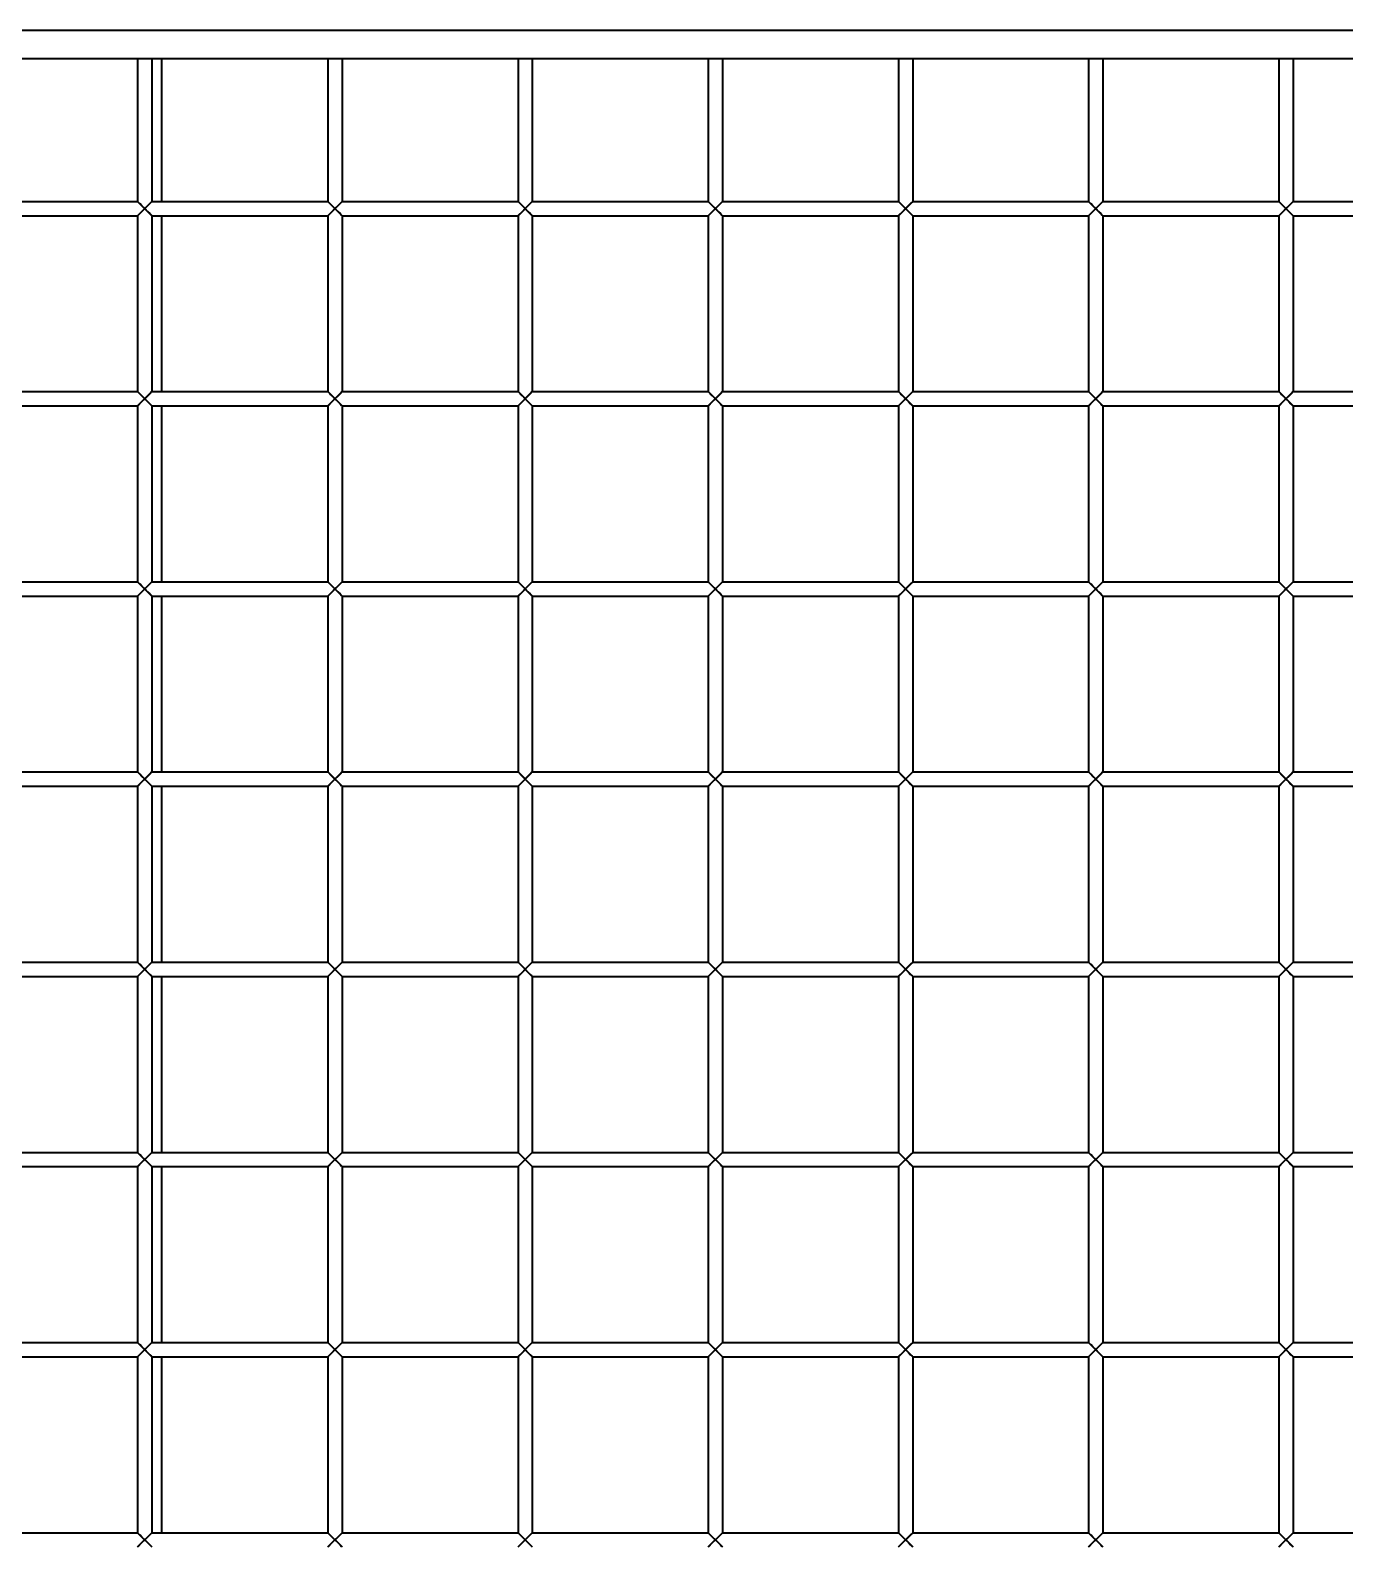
# Model space of a CAD drawing. Header units: millimetres. Extents: x 32496 to 166256, y 3504 to 23939.
# Drawn here: x 46991.1 to 47267.5, y 11724.1 to 12043.1 of the extents above; entities that cross this region are included whole.
import ezdxf

# ---------------------------------------------------------------- set-up
doc = ezdxf.new("R2010")
doc.units = ezdxf.units.MM
doc.layers.get('0').update_dxf_attribs({"lineweight": 35})

msp = doc.modelspace()

# ---------------------------------------------------------------- linework, layer by layer
at = {"linetype": 'Continuous'}
for p, q in [((46892.64, 12043.075), (47518.64, 12043.075)), ((47518.64, 12037.075), (46892.64, 12037.075)), ((47013.64, 12037.075), (47013.64, 12007.075)), ((47016.64, 12037.075), (47016.64, 12007.075)), ((47018.64, 12037.075), (47018.64, 12007.075)), ((47053.64, 12037.075), (47053.64, 12007.075)), ((47056.64, 12037.075), (47056.64, 12007.075)), ((47093.64, 12037.075), (47093.64, 12007.075)), ((47096.64, 12037.075), (47096.64, 12007.075)), ((47133.64, 12037.075), (47133.64, 12007.075)), ((47136.64, 12037.075), (47136.64, 12007.075)), ((47173.64, 12037.075), (47173.64, 12007.075)), ((47176.64, 12037.075), (47176.64, 12007.075)), ((47213.64, 12037.075), (47213.64, 12007.075)), ((47216.64, 12037.075), (47216.64, 12007.075)), ((47253.64, 12037.075), (47253.64, 12007.075)), ((47256.64, 12037.075), (47256.64, 12007.075)), ((46976.64, 12007.075), (47013.64, 12007.075)), ((47013.64, 12004.075), (47016.64, 12007.075)), ((47013.64, 12007.075), (47016.64, 12004.075)), ((47014.55, 12004.986), (47015.14, 12005.575)), ((47016.64, 12007.075), (47016.209, 12006.645)), ((47016.64, 12007.075), (47053.64, 12007.075)), ((47053.64, 12004.075), (47056.64, 12007.075)), ((47053.64, 12007.075), (47056.64, 12004.075)), ((47054.55, 12004.986), (47055.14, 12005.575)), ((47056.64, 12007.075), (47056.209, 12006.645)), ((47056.64, 12007.075), (47093.64, 12007.075)), ((47093.64, 12004.075), (47096.64, 12007.075)), ((47093.64, 12007.075), (47096.64, 12004.075)), ((47094.55, 12004.986), (47095.14, 12005.575)), ((47096.64, 12007.075), (47096.209, 12006.645)), ((47096.64, 12007.075), (47133.64, 12007.075)), ((47133.64, 12004.075), (47136.64, 12007.075)), ((47133.64, 12007.075), (47136.64, 12004.075)), ((47134.55, 12004.986), (47135.14, 12005.575)), ((47136.64, 12007.075), (47136.209, 12006.645)), ((47136.64, 12007.075), (47173.64, 12007.075)), ((47173.64, 12004.075), (47176.64, 12007.075)), ((47173.64, 12007.075), (47176.64, 12004.075)), ((47174.55, 12004.986), (47175.14, 12005.575)), ((47176.64, 12007.075), (47176.209, 12006.645)), ((47176.64, 12007.075), (47213.64, 12007.075)), ((47213.64, 12004.075), (47216.64, 12007.075)), ((47213.64, 12007.075), (47216.64, 12004.075)), ((47214.55, 12004.986), (47215.14, 12005.575)), ((47216.64, 12007.075), (47216.209, 12006.645)), ((47216.64, 12007.075), (47253.64, 12007.075)), ((47253.64, 12007.075), (47256.64, 12004.075)), ((47253.64, 12004.075), (47256.64, 12007.075)), ((47254.55, 12004.986), (47255.14, 12005.575)), ((47256.64, 12007.075), (47256.209, 12006.645)), ((47256.64, 12007.075), (47293.64, 12007.075)), ((46976.64, 12004.075), (47013.64, 12004.075)), ((47013.64, 12004.075), (47013.64, 11967.075)), ((47013.756, 12004.192), (47014.55, 12004.986)), ((47016.64, 12004.075), (47053.64, 12004.075)), ((47016.64, 12004.075), (47016.64, 11967.075)), ((47018.64, 12004.075), (47018.64, 11967.075)), ((47053.64, 12004.075), (47053.64, 11967.075)), ((47053.756, 12004.192), (47054.55, 12004.986)), ((47056.64, 12004.075), (47093.64, 12004.075)), ((47056.64, 12004.075), (47056.64, 11967.075)), ((47093.64, 12004.075), (47093.64, 11967.075)), ((47093.756, 12004.192), (47094.55, 12004.986)), ((47096.64, 12004.075), (47133.64, 12004.075)), ((47096.64, 12004.075), (47096.64, 11967.075)), ((47133.64, 12004.075), (47133.64, 11967.075)), ((47133.756, 12004.192), (47134.55, 12004.986)), ((47136.64, 12004.075), (47173.64, 12004.075)), ((47136.64, 12004.075), (47136.64, 11967.075)), ((47173.64, 12004.075), (47173.64, 11967.075)), ((47173.756, 12004.192), (47174.55, 12004.986)), ((47176.64, 12004.075), (47213.64, 12004.075)), ((47176.64, 12004.075), (47176.64, 11967.075)), ((47213.64, 12004.075), (47213.64, 11967.075)), ((47213.756, 12004.192), (47214.55, 12004.986)), ((47216.64, 12004.075), (47253.64, 12004.075)), ((47216.64, 12004.075), (47216.64, 11967.075)), ((47253.64, 12004.075), (47253.64, 11967.075)), ((47253.756, 12004.192), (47254.55, 12004.986)), ((47256.64, 12004.075), (47293.64, 12004.075)), ((47256.64, 12004.075), (47256.64, 11967.075)), ((46976.64, 11967.075), (47013.64, 11967.075)), ((47013.64, 11964.075), (47016.64, 11967.075)), ((47013.64, 11967.075), (47016.64, 11964.075)), ((47016.64, 11967.075), (47016.209, 11966.645)), ((47016.64, 11967.075), (47053.64, 11967.075)), ((47053.64, 11964.075), (47056.64, 11967.075)), ((47053.64, 11967.075), (47056.64, 11964.075)), ((47056.64, 11967.075), (47056.209, 11966.645)), ((47056.64, 11967.075), (47093.64, 11967.075)), ((47093.64, 11964.075), (47096.64, 11967.075)), ((47093.64, 11967.075), (47096.64, 11964.075)), ((47096.64, 11967.075), (47096.209, 11966.645)), ((47096.64, 11967.075), (47133.64, 11967.075)), ((47133.64, 11964.075), (47136.64, 11967.075)), ((47133.64, 11967.075), (47136.64, 11964.075)), ((47136.64, 11967.075), (47136.209, 11966.645)), ((47136.64, 11967.075), (47173.64, 11967.075)), ((47173.64, 11964.075), (47176.64, 11967.075)), ((47173.64, 11967.075), (47176.64, 11964.075)), ((47176.64, 11967.075), (47176.209, 11966.645)), ((47176.64, 11967.075), (47213.64, 11967.075)), ((47213.64, 11967.075), (47216.64, 11964.075)), ((47213.64, 11964.075), (47216.64, 11967.075)), ((47216.64, 11967.075), (47216.209, 11966.645)), ((47216.64, 11967.075), (47253.64, 11967.075)), ((47253.64, 11967.075), (47256.64, 11964.075)), ((47253.64, 11964.075), (47256.64, 11967.075)), ((47256.64, 11967.075), (47256.209, 11966.645)), ((47256.64, 11967.075), (47293.64, 11967.075)), ((46976.64, 11964.075), (47013.64, 11964.075)), ((47013.64, 11964.075), (47013.64, 11927.075)), ((47013.756, 11964.192), (47014.55, 11964.986)), ((47014.55, 11964.986), (47015.14, 11965.575)), ((47016.64, 11964.075), (47053.64, 11964.075)), ((47016.64, 11964.075), (47016.64, 11927.075)), ((47018.64, 11964.075), (47018.64, 11927.075)), ((47053.64, 11964.075), (47053.64, 11927.075)), ((47053.756, 11964.192), (47054.55, 11964.986)), ((47054.55, 11964.986), (47055.14, 11965.575)), ((47056.64, 11964.075), (47093.64, 11964.075)), ((47056.64, 11964.075), (47056.64, 11927.075)), ((47093.64, 11964.075), (47093.64, 11927.075)), ((47093.756, 11964.192), (47094.55, 11964.986)), ((47094.55, 11964.986), (47095.14, 11965.575)), ((47096.64, 11964.075), (47133.64, 11964.075)), ((47096.64, 11964.075), (47096.64, 11927.075)), ((47133.64, 11964.075), (47133.64, 11927.075)), ((47133.756, 11964.192), (47134.55, 11964.986)), ((47134.55, 11964.986), (47135.14, 11965.575)), ((47136.64, 11964.075), (47173.64, 11964.075)), ((47136.64, 11964.075), (47136.64, 11927.075)), ((47173.64, 11964.075), (47173.64, 11927.075)), ((47173.756, 11964.192), (47174.55, 11964.986)), ((47174.55, 11964.986), (47175.14, 11965.575)), ((47176.64, 11964.075), (47213.64, 11964.075)), ((47176.64, 11964.075), (47176.64, 11927.075)), ((47213.64, 11964.075), (47213.64, 11927.075)), ((47213.756, 11964.192), (47214.55, 11964.986)), ((47214.55, 11964.986), (47215.14, 11965.575)), ((47216.64, 11964.075), (47253.64, 11964.075)), ((47216.64, 11964.075), (47216.64, 11927.075)), ((47253.64, 11964.075), (47253.64, 11927.075)), ((47253.756, 11964.192), (47254.55, 11964.986)), ((47254.55, 11964.986), (47255.14, 11965.575)), ((47256.64, 11964.075), (47293.64, 11964.075)), ((47256.64, 11964.075), (47256.64, 11927.075)), ((46976.64, 11927.075), (47013.64, 11927.075)), ((47013.64, 11924.075), (47016.64, 11927.075)), ((47013.64, 11927.075), (47016.64, 11924.075)), ((47014.55, 11924.986), (47015.14, 11925.575)), ((47016.64, 11927.075), (47016.209, 11926.645)), ((47016.64, 11927.075), (47053.64, 11927.075)), ((47053.64, 11924.075), (47056.64, 11927.075)), ((47053.64, 11927.075), (47056.64, 11924.075)), ((47054.55, 11924.986), (47055.14, 11925.575)), ((47056.64, 11927.075), (47056.209, 11926.645)), ((47056.64, 11927.075), (47093.64, 11927.075)), ((47093.64, 11924.075), (47096.64, 11927.075)), ((47093.64, 11927.075), (47096.64, 11924.075)), ((47094.55, 11924.986), (47095.14, 11925.575)), ((47096.64, 11927.075), (47096.209, 11926.645)), ((47096.64, 11927.075), (47133.64, 11927.075)), ((47133.64, 11924.075), (47136.64, 11927.075)), ((47133.64, 11927.075), (47136.64, 11924.075)), ((47134.55, 11924.986), (47135.14, 11925.575)), ((47136.64, 11927.075), (47136.209, 11926.645)), ((47136.64, 11927.075), (47173.64, 11927.075)), ((47173.64, 11927.075), (47176.64, 11924.075)), ((47173.64, 11924.075), (47176.64, 11927.075)), ((47174.55, 11924.986), (47175.14, 11925.575)), ((47176.64, 11927.075), (47176.209, 11926.645)), ((47176.64, 11927.075), (47213.64, 11927.075)), ((47213.64, 11927.075), (47216.64, 11924.075)), ((47213.64, 11924.075), (47216.64, 11927.075)), ((47214.55, 11924.986), (47215.14, 11925.575)), ((47216.64, 11927.075), (47216.209, 11926.645)), ((47216.64, 11927.075), (47253.64, 11927.075)), ((47253.64, 11927.075), (47256.64, 11924.075)), ((47253.64, 11924.075), (47256.64, 11927.075)), ((47254.55, 11924.986), (47255.14, 11925.575)), ((47256.64, 11927.075), (47256.209, 11926.645)), ((47256.64, 11927.075), (47293.64, 11927.075)), ((46976.64, 11924.075), (47013.64, 11924.075)), ((47013.64, 11924.075), (47013.64, 11887.075)), ((47013.756, 11924.192), (47014.55, 11924.986)), ((47016.64, 11924.075), (47053.64, 11924.075)), ((47016.64, 11924.075), (47016.64, 11887.075)), ((47018.64, 11924.075), (47018.64, 11887.075)), ((47053.64, 11924.075), (47053.64, 11887.075)), ((47053.756, 11924.192), (47054.55, 11924.986)), ((47056.64, 11924.075), (47093.64, 11924.075)), ((47056.64, 11924.075), (47056.64, 11887.075)), ((47093.64, 11924.075), (47093.64, 11887.075)), ((47093.756, 11924.192), (47094.55, 11924.986)), ((47096.64, 11924.075), (47133.64, 11924.075)), ((47096.64, 11924.075), (47096.64, 11887.075)), ((47133.64, 11924.075), (47133.64, 11887.075)), ((47133.756, 11924.192), (47134.55, 11924.986)), ((47136.64, 11924.075), (47173.64, 11924.075)), ((47136.64, 11924.075), (47136.64, 11887.075)), ((47173.64, 11924.075), (47173.64, 11887.075)), ((47173.756, 11924.192), (47174.55, 11924.986)), ((47176.64, 11924.075), (47213.64, 11924.075)), ((47176.64, 11924.075), (47176.64, 11887.075)), ((47213.64, 11924.075), (47213.64, 11887.075)), ((47213.756, 11924.192), (47214.55, 11924.986)), ((47216.64, 11924.075), (47253.64, 11924.075)), ((47216.64, 11924.075), (47216.64, 11887.075)), ((47253.64, 11924.075), (47253.64, 11887.075)), ((47253.756, 11924.192), (47254.55, 11924.986)), ((47256.64, 11924.075), (47293.64, 11924.075)), ((47256.64, 11924.075), (47256.64, 11887.075)), ((46976.64, 11887.075), (47013.64, 11887.075)), ((47013.64, 11884.075), (47016.64, 11887.075)), ((47013.64, 11887.075), (47016.64, 11884.075)), ((47016.64, 11887.075), (47016.209, 11886.645)), ((47016.64, 11887.075), (47053.64, 11887.075)), ((47053.64, 11884.075), (47056.64, 11887.075)), ((47053.64, 11887.075), (47056.64, 11884.075)), ((47056.64, 11887.075), (47056.209, 11886.645)), ((47056.64, 11887.075), (47093.64, 11887.075)), ((47093.64, 11884.075), (47096.64, 11887.075)), ((47093.64, 11887.075), (47096.64, 11884.075)), ((47096.64, 11887.075), (47096.209, 11886.645)), ((47096.64, 11887.075), (47133.64, 11887.075)), ((47133.64, 11887.075), (47136.64, 11884.075)), ((47133.64, 11884.075), (47136.64, 11887.075)), ((47136.64, 11887.075), (47136.209, 11886.645)), ((47136.64, 11887.075), (47173.64, 11887.075)), ((47173.64, 11887.075), (47176.64, 11884.075)), ((47173.64, 11884.075), (47176.64, 11887.075)), ((47176.64, 11887.075), (47176.209, 11886.645)), ((47176.64, 11887.075), (47213.64, 11887.075)), ((47213.64, 11887.075), (47216.64, 11884.075)), ((47213.64, 11884.075), (47216.64, 11887.075)), ((47216.64, 11887.075), (47216.209, 11886.645)), ((47216.64, 11887.075), (47253.64, 11887.075)), ((47253.64, 11887.075), (47256.64, 11884.075)), ((47253.64, 11884.075), (47256.64, 11887.075)), ((47256.64, 11887.075), (47256.209, 11886.645)), ((47256.64, 11887.075), (47293.64, 11887.075)), ((46976.64, 11884.075), (47013.64, 11884.075)), ((47013.64, 11884.075), (47013.64, 11847.075)), ((47013.756, 11884.192), (47014.55, 11884.986)), ((47014.55, 11884.986), (47015.14, 11885.575)), ((47016.64, 11884.075), (47053.64, 11884.075)), ((47016.64, 11884.075), (47016.64, 11847.075)), ((47018.64, 11884.075), (47018.64, 11847.075)), ((47053.64, 11884.075), (47053.64, 11847.075)), ((47053.756, 11884.192), (47054.55, 11884.986)), ((47054.55, 11884.986), (47055.14, 11885.575)), ((47056.64, 11884.075), (47093.64, 11884.075)), ((47056.64, 11884.075), (47056.64, 11847.075)), ((47093.64, 11884.075), (47093.64, 11847.075)), ((47093.756, 11884.192), (47094.55, 11884.986)), ((47094.55, 11884.986), (47095.14, 11885.575)), ((47096.64, 11884.075), (47133.64, 11884.075)), ((47096.64, 11884.075), (47096.64, 11847.075)), ((47133.64, 11884.075), (47133.64, 11847.075)), ((47133.756, 11884.192), (47134.55, 11884.986)), ((47134.55, 11884.986), (47135.14, 11885.575)), ((47136.64, 11884.075), (47173.64, 11884.075)), ((47136.64, 11884.075), (47136.64, 11847.075)), ((47173.64, 11884.075), (47173.64, 11847.075)), ((47173.756, 11884.192), (47174.55, 11884.986)), ((47174.55, 11884.986), (47175.14, 11885.575)), ((47176.64, 11884.075), (47213.64, 11884.075)), ((47176.64, 11884.075), (47176.64, 11847.075)), ((47213.64, 11884.075), (47213.64, 11847.075)), ((47213.756, 11884.192), (47214.55, 11884.986)), ((47214.55, 11884.986), (47215.14, 11885.575)), ((47216.64, 11884.075), (47253.64, 11884.075)), ((47216.64, 11884.075), (47216.64, 11847.075)), ((47253.64, 11884.075), (47253.64, 11847.075)), ((47253.756, 11884.192), (47254.55, 11884.986)), ((47254.55, 11884.986), (47255.14, 11885.575)), ((47256.64, 11884.075), (47293.64, 11884.075)), ((47256.64, 11884.075), (47256.64, 11847.075)), ((46976.64, 11847.075), (47013.64, 11847.075)), ((47013.64, 11847.075), (47016.64, 11844.075)), ((47013.64, 11844.075), (47016.64, 11847.075)), ((47014.55, 11844.986), (47015.14, 11845.575)), ((47016.64, 11847.075), (47016.209, 11846.645)), ((47016.64, 11847.075), (47053.64, 11847.075)), ((47053.64, 11844.075), (47056.64, 11847.075)), ((47053.64, 11847.075), (47056.64, 11844.075)), ((47054.55, 11844.986), (47055.14, 11845.575)), ((47056.64, 11847.075), (47056.209, 11846.645)), ((47056.64, 11847.075), (47093.64, 11847.075)), ((47093.64, 11847.075), (47096.64, 11844.075)), ((47093.64, 11844.075), (47096.64, 11847.075)), ((47094.55, 11844.986), (47095.14, 11845.575)), ((47096.64, 11847.075), (47096.209, 11846.645)), ((47096.64, 11847.075), (47133.64, 11847.075)), ((47133.64, 11847.075), (47136.64, 11844.075)), ((47133.64, 11844.075), (47136.64, 11847.075)), ((47134.55, 11844.986), (47135.14, 11845.575)), ((47136.64, 11847.075), (47136.209, 11846.645)), ((47136.64, 11847.075), (47173.64, 11847.075)), ((47173.64, 11847.075), (47176.64, 11844.075)), ((47173.64, 11844.075), (47176.64, 11847.075)), ((47174.55, 11844.986), (47175.14, 11845.575)), ((47176.64, 11847.075), (47176.209, 11846.645)), ((47176.64, 11847.075), (47213.64, 11847.075)), ((47213.64, 11847.075), (47216.64, 11844.075)), ((47213.64, 11844.075), (47216.64, 11847.075)), ((47214.55, 11844.986), (47215.14, 11845.575)), ((47216.64, 11847.075), (47216.209, 11846.645)), ((47216.64, 11847.075), (47253.64, 11847.075)), ((47253.64, 11847.075), (47256.64, 11844.075)), ((47253.64, 11844.075), (47256.64, 11847.075)), ((47254.55, 11844.986), (47255.14, 11845.575)), ((47256.64, 11847.075), (47256.209, 11846.645)), ((47256.64, 11847.075), (47293.64, 11847.075)), ((46976.64, 11844.075), (47013.64, 11844.075)), ((47013.64, 11844.075), (47013.64, 11807.075)), ((47013.756, 11844.192), (47014.55, 11844.986)), ((47016.64, 11844.075), (47053.64, 11844.075)), ((47016.64, 11844.075), (47016.64, 11807.075)), ((47018.64, 11844.075), (47018.64, 11807.075)), ((47053.64, 11844.075), (47053.64, 11807.075)), ((47053.756, 11844.192), (47054.55, 11844.986)), ((47056.64, 11844.075), (47093.64, 11844.075)), ((47056.64, 11844.075), (47056.64, 11807.075)), ((47093.64, 11844.075), (47093.64, 11807.075)), ((47093.756, 11844.192), (47094.55, 11844.986)), ((47096.64, 11844.075), (47133.64, 11844.075)), ((47096.64, 11844.075), (47096.64, 11807.075)), ((47133.64, 11844.075), (47133.64, 11807.075)), ((47133.756, 11844.192), (47134.55, 11844.986)), ((47136.64, 11844.075), (47173.64, 11844.075)), ((47136.64, 11844.075), (47136.64, 11807.075)), ((47173.64, 11844.075), (47173.64, 11807.075)), ((47173.756, 11844.192), (47174.55, 11844.986)), ((47176.64, 11844.075), (47213.64, 11844.075)), ((47176.64, 11844.075), (47176.64, 11807.075)), ((47213.64, 11844.075), (47213.64, 11807.075)), ((47213.756, 11844.192), (47214.55, 11844.986)), ((47216.64, 11844.075), (47253.64, 11844.075)), ((47216.64, 11844.075), (47216.64, 11807.075)), ((47253.64, 11844.075), (47253.64, 11807.075)), ((47253.756, 11844.192), (47254.55, 11844.986)), ((47256.64, 11844.075), (47293.64, 11844.075)), ((47256.64, 11844.075), (47256.64, 11807.075)), ((46976.64, 11807.075), (47013.64, 11807.075)), ((46976.64, 11804.075), (47013.64, 11804.075)), ((47013.64, 11807.075), (47016.64, 11804.075)), ((47013.64, 11804.075), (47016.64, 11807.075)), ((47013.64, 11804.075), (47013.64, 11767.075)), ((47013.756, 11804.192), (47014.55, 11804.986)), ((47014.55, 11804.986), (47015.14, 11805.575)), ((47016.64, 11807.075), (47016.209, 11806.645)), ((47016.64, 11807.075), (47053.64, 11807.075)), ((47016.64, 11804.075), (47053.64, 11804.075)), ((47016.64, 11804.075), (47016.64, 11767.075)), ((47018.64, 11804.075), (47018.64, 11767.075)), ((47053.64, 11807.075), (47056.64, 11804.075)), ((47053.64, 11804.075), (47056.64, 11807.075)), ((47053.64, 11804.075), (47053.64, 11767.075)), ((47053.756, 11804.192), (47054.55, 11804.986)), ((47054.55, 11804.986), (47055.14, 11805.575)), ((47056.64, 11807.075), (47056.209, 11806.645)), ((47056.64, 11807.075), (47093.64, 11807.075)), ((47056.64, 11804.075), (47093.64, 11804.075)), ((47056.64, 11804.075), (47056.64, 11767.075)), ((47093.64, 11807.075), (47096.64, 11804.075)), ((47093.64, 11804.075), (47096.64, 11807.075)), ((47093.64, 11804.075), (47093.64, 11767.075)), ((47093.756, 11804.192), (47094.55, 11804.986)), ((47094.55, 11804.986), (47095.14, 11805.575)), ((47096.64, 11807.075), (47096.209, 11806.645)), ((47096.64, 11807.075), (47133.64, 11807.075)), ((47096.64, 11804.075), (47133.64, 11804.075)), ((47096.64, 11804.075), (47096.64, 11767.075)), ((47133.64, 11807.075), (47136.64, 11804.075)), ((47133.64, 11804.075), (47136.64, 11807.075)), ((47133.64, 11804.075), (47133.64, 11767.075)), ((47133.756, 11804.192), (47134.55, 11804.986)), ((47134.55, 11804.986), (47135.14, 11805.575)), ((47136.64, 11807.075), (47136.209, 11806.645)), ((47136.64, 11807.075), (47173.64, 11807.075)), ((47136.64, 11804.075), (47173.64, 11804.075)), ((47136.64, 11804.075), (47136.64, 11767.075)), ((47173.64, 11807.075), (47176.64, 11804.075)), ((47173.64, 11804.075), (47176.64, 11807.075)), ((47173.64, 11804.075), (47173.64, 11767.075)), ((47173.756, 11804.192), (47174.55, 11804.986)), ((47174.55, 11804.986), (47175.14, 11805.575)), ((47176.64, 11807.075), (47176.209, 11806.645)), ((47176.64, 11807.075), (47213.64, 11807.075)), ((47176.64, 11804.075), (47213.64, 11804.075)), ((47176.64, 11804.075), (47176.64, 11767.075)), ((47213.64, 11807.075), (47216.64, 11804.075)), ((47213.64, 11804.075), (47216.64, 11807.075)), ((47213.64, 11804.075), (47213.64, 11767.075)), ((47213.756, 11804.192), (47214.55, 11804.986)), ((47214.55, 11804.986), (47215.14, 11805.575)), ((47216.64, 11807.075), (47216.209, 11806.645)), ((47216.64, 11807.075), (47253.64, 11807.075)), ((47216.64, 11804.075), (47253.64, 11804.075)), ((47216.64, 11804.075), (47216.64, 11767.075)), ((47253.64, 11807.075), (47256.64, 11804.075)), ((47253.64, 11804.075), (47256.64, 11807.075)), ((47253.64, 11804.075), (47253.64, 11767.075)), ((47253.756, 11804.192), (47254.55, 11804.986)), ((47254.55, 11804.986), (47255.14, 11805.575)), ((47256.64, 11807.075), (47256.209, 11806.645)), ((47256.64, 11807.075), (47293.64, 11807.075)), ((47256.64, 11804.075), (47293.64, 11804.075)), ((47256.64, 11804.075), (47256.64, 11767.075)), ((46976.64, 11767.075), (47013.64, 11767.075)), ((47013.64, 11767.075), (47016.64, 11764.075)), ((47013.64, 11764.075), (47016.64, 11767.075)), ((47016.64, 11767.075), (47016.209, 11766.645)), ((47016.64, 11767.075), (47053.64, 11767.075)), ((47053.64, 11767.075), (47056.64, 11764.075)), ((47053.64, 11764.075), (47056.64, 11767.075)), ((47056.64, 11767.075), (47056.209, 11766.645)), ((47056.64, 11767.075), (47093.64, 11767.075)), ((47093.64, 11767.075), (47096.64, 11764.075)), ((47093.64, 11764.075), (47096.64, 11767.075)), ((47096.64, 11767.075), (47096.209, 11766.645)), ((47096.64, 11767.075), (47133.64, 11767.075)), ((47133.64, 11767.075), (47136.64, 11764.075)), ((47133.64, 11764.075), (47136.64, 11767.075)), ((47136.64, 11767.075), (47136.209, 11766.645)), ((47136.64, 11767.075), (47173.64, 11767.075)), ((47173.64, 11767.075), (47176.64, 11764.075)), ((47173.64, 11764.075), (47176.64, 11767.075)), ((47176.64, 11767.075), (47176.209, 11766.645)), ((47176.64, 11767.075), (47213.64, 11767.075)), ((47213.64, 11767.075), (47216.64, 11764.075)), ((47213.64, 11764.075), (47216.64, 11767.075)), ((47216.64, 11767.075), (47216.209, 11766.645)), ((47216.64, 11767.075), (47253.64, 11767.075)), ((47253.64, 11767.075), (47256.64, 11764.075)), ((47253.64, 11764.075), (47256.64, 11767.075)), ((47256.64, 11767.075), (47256.209, 11766.645)), ((47256.64, 11767.075), (47293.64, 11767.075)), ((46976.64, 11764.075), (47013.64, 11764.075)), ((47013.64, 11764.075), (47013.64, 11727.075)), ((47013.756, 11764.192), (47014.55, 11764.986)), ((47014.55, 11764.986), (47015.14, 11765.575)), ((47016.64, 11764.075), (47053.64, 11764.075)), ((47016.64, 11764.075), (47016.64, 11727.075)), ((47018.64, 11764.075), (47018.64, 11727.075)), ((47053.64, 11764.075), (47053.64, 11727.075)), ((47053.756, 11764.192), (47054.55, 11764.986)), ((47054.55, 11764.986), (47055.14, 11765.575)), ((47056.64, 11764.075), (47093.64, 11764.075)), ((47056.64, 11764.075), (47056.64, 11727.075)), ((47093.64, 11764.075), (47093.64, 11727.075)), ((47093.756, 11764.192), (47094.55, 11764.986)), ((47094.55, 11764.986), (47095.14, 11765.575)), ((47096.64, 11764.075), (47133.64, 11764.075)), ((47096.64, 11764.075), (47096.64, 11727.075)), ((47133.64, 11764.075), (47133.64, 11727.075)), ((47133.756, 11764.192), (47134.55, 11764.986)), ((47134.55, 11764.986), (47135.14, 11765.575)), ((47136.64, 11764.075), (47173.64, 11764.075)), ((47136.64, 11764.075), (47136.64, 11727.075)), ((47173.64, 11764.075), (47173.64, 11727.075)), ((47173.756, 11764.192), (47174.55, 11764.986)), ((47174.55, 11764.986), (47175.14, 11765.575)), ((47176.64, 11764.075), (47213.64, 11764.075)), ((47176.64, 11764.075), (47176.64, 11727.075)), ((47213.64, 11764.075), (47213.64, 11727.075)), ((47213.756, 11764.192), (47214.55, 11764.986)), ((47214.55, 11764.986), (47215.14, 11765.575)), ((47216.64, 11764.075), (47253.64, 11764.075)), ((47216.64, 11764.075), (47216.64, 11727.075)), ((47253.64, 11764.075), (47253.64, 11727.075)), ((47253.756, 11764.192), (47254.55, 11764.986)), ((47254.55, 11764.986), (47255.14, 11765.575)), ((47256.64, 11764.075), (47293.64, 11764.075)), ((47256.64, 11764.075), (47256.64, 11727.075)), ((46976.64, 11727.075), (47013.64, 11727.075)), ((47013.64, 11727.075), (47016.64, 11724.075)), ((47013.64, 11724.075), (47016.64, 11727.075)), ((47013.756, 11724.192), (47014.55, 11724.986)), ((47014.55, 11724.986), (47015.14, 11725.575)), ((47016.64, 11727.075), (47016.209, 11726.645)), ((47016.64, 11727.075), (47053.64, 11727.075)), ((47053.64, 11727.075), (47056.64, 11724.075)), ((47053.64, 11724.075), (47056.64, 11727.075)), ((47053.756, 11724.192), (47054.55, 11724.986)), ((47054.55, 11724.986), (47055.14, 11725.575)), ((47056.64, 11727.075), (47056.209, 11726.645)), ((47056.64, 11727.075), (47093.64, 11727.075)), ((47093.64, 11727.075), (47096.64, 11724.075)), ((47093.64, 11724.075), (47096.64, 11727.075)), ((47093.756, 11724.192), (47094.55, 11724.986)), ((47094.55, 11724.986), (47095.14, 11725.575)), ((47096.64, 11727.075), (47096.209, 11726.645)), ((47096.64, 11727.075), (47133.64, 11727.075)), ((47133.64, 11727.075), (47136.64, 11724.075)), ((47133.64, 11724.075), (47136.64, 11727.075)), ((47133.756, 11724.192), (47134.55, 11724.986)), ((47134.55, 11724.986), (47135.14, 11725.575)), ((47136.64, 11727.075), (47136.209, 11726.645)), ((47136.64, 11727.075), (47173.64, 11727.075)), ((47173.64, 11727.075), (47176.64, 11724.075)), ((47173.64, 11724.075), (47176.64, 11727.075)), ((47173.756, 11724.192), (47174.55, 11724.986)), ((47174.55, 11724.986), (47175.14, 11725.575)), ((47176.64, 11727.075), (47176.209, 11726.645)), ((47176.64, 11727.075), (47213.64, 11727.075)), ((47213.64, 11727.075), (47216.64, 11724.075)), ((47213.64, 11724.075), (47216.64, 11727.075)), ((47213.756, 11724.192), (47214.55, 11724.986)), ((47214.55, 11724.986), (47215.14, 11725.575)), ((47216.64, 11727.075), (47216.209, 11726.645)), ((47216.64, 11727.075), (47253.64, 11727.075)), ((47253.64, 11727.075), (47256.64, 11724.075)), ((47253.64, 11724.075), (47256.64, 11727.075)), ((47253.756, 11724.192), (47254.55, 11724.986)), ((47254.55, 11724.986), (47255.14, 11725.575)), ((47256.64, 11727.075), (47256.209, 11726.645)), ((47256.64, 11727.075), (47293.64, 11727.075))]:
    msp.add_line(p, q, dxfattribs=at)
for points in [[(47015.14, 12005.575), (47014.553, 12006.162), (47014.077, 12006.638)], [(47016.209, 12006.645), (47015.72, 12006.155), (47015.14, 12005.575)], [(47015.14, 12005.575), (47015.731, 12004.985), (47016.2, 12004.515), (47016.525, 12004.19)], [(47055.14, 12005.575), (47054.553, 12006.162), (47054.077, 12006.638)], [(47056.209, 12006.645), (47055.72, 12006.155), (47055.14, 12005.575)], [(47055.14, 12005.575), (47055.731, 12004.985), (47056.2, 12004.515), (47056.525, 12004.19)], [(47095.14, 12005.575), (47094.553, 12006.162), (47094.077, 12006.638)], [(47096.209, 12006.645), (47095.72, 12006.155), (47095.14, 12005.575)], [(47095.14, 12005.575), (47095.731, 12004.985), (47096.2, 12004.515), (47096.525, 12004.19)], [(47135.14, 12005.575), (47134.553, 12006.162), (47134.077, 12006.638)], [(47136.209, 12006.645), (47135.72, 12006.155), (47135.14, 12005.575)], [(47135.14, 12005.575), (47135.731, 12004.985), (47136.2, 12004.515), (47136.525, 12004.19)], [(47175.14, 12005.575), (47174.553, 12006.162), (47174.077, 12006.638)], [(47176.209, 12006.645), (47175.72, 12006.155), (47175.14, 12005.575)], [(47175.14, 12005.575), (47175.731, 12004.985), (47176.2, 12004.515), (47176.525, 12004.19)], [(47215.14, 12005.575), (47214.553, 12006.162), (47214.077, 12006.638)], [(47216.209, 12006.645), (47215.72, 12006.155), (47215.14, 12005.575)], [(47215.14, 12005.575), (47215.731, 12004.985), (47216.2, 12004.515), (47216.525, 12004.19)], [(47255.14, 12005.575), (47254.553, 12006.162), (47254.077, 12006.638)], [(47256.209, 12006.645), (47255.72, 12006.155), (47255.14, 12005.575)], [(47255.14, 12005.575), (47255.731, 12004.985), (47256.2, 12004.515), (47256.525, 12004.19)], [(47015.14, 11965.575), (47014.553, 11966.162), (47014.077, 11966.638)], [(47016.209, 11966.645), (47015.72, 11966.155), (47015.14, 11965.575)], [(47015.14, 11965.575), (47015.731, 11964.985), (47016.2, 11964.515), (47016.525, 11964.19)], [(47055.14, 11965.575), (47054.553, 11966.162), (47054.077, 11966.638)], [(47056.209, 11966.645), (47055.72, 11966.155), (47055.14, 11965.575)], [(47055.14, 11965.575), (47055.731, 11964.985), (47056.2, 11964.515), (47056.525, 11964.19)], [(47095.14, 11965.575), (47094.553, 11966.162), (47094.077, 11966.638)], [(47096.209, 11966.645), (47095.72, 11966.155), (47095.14, 11965.575)], [(47095.14, 11965.575), (47095.731, 11964.985), (47096.2, 11964.515), (47096.525, 11964.19)], [(47135.14, 11965.575), (47134.553, 11966.162), (47134.077, 11966.638)], [(47136.209, 11966.645), (47135.72, 11966.155), (47135.14, 11965.575)], [(47135.14, 11965.575), (47135.731, 11964.985), (47136.2, 11964.515), (47136.525, 11964.19)], [(47175.14, 11965.575), (47174.553, 11966.162), (47174.077, 11966.638)], [(47176.209, 11966.645), (47175.72, 11966.155), (47175.14, 11965.575)], [(47175.14, 11965.575), (47175.731, 11964.985), (47176.2, 11964.515), (47176.525, 11964.19)], [(47215.14, 11965.575), (47214.553, 11966.162), (47214.077, 11966.638)], [(47216.209, 11966.645), (47215.72, 11966.155), (47215.14, 11965.575)], [(47215.14, 11965.575), (47215.731, 11964.985), (47216.2, 11964.515), (47216.525, 11964.19)], [(47255.14, 11965.575), (47254.553, 11966.162), (47254.077, 11966.638)], [(47256.209, 11966.645), (47255.72, 11966.155), (47255.14, 11965.575)], [(47255.14, 11965.575), (47255.731, 11964.985), (47256.2, 11964.515), (47256.525, 11964.19)], [(47015.14, 11925.575), (47014.553, 11926.162), (47014.077, 11926.638)], [(47016.209, 11926.645), (47015.72, 11926.155), (47015.14, 11925.575)], [(47015.14, 11925.575), (47015.731, 11924.985), (47016.2, 11924.515), (47016.525, 11924.19)], [(47055.14, 11925.575), (47054.553, 11926.162), (47054.077, 11926.638)], [(47056.209, 11926.645), (47055.72, 11926.155), (47055.14, 11925.575)], [(47055.14, 11925.575), (47055.731, 11924.985), (47056.2, 11924.515), (47056.525, 11924.19)], [(47095.14, 11925.575), (47094.553, 11926.162), (47094.077, 11926.638)], [(47096.209, 11926.645), (47095.72, 11926.155), (47095.14, 11925.575)], [(47095.14, 11925.575), (47095.731, 11924.985), (47096.2, 11924.515), (47096.525, 11924.19)], [(47135.14, 11925.575), (47134.553, 11926.162), (47134.077, 11926.638)], [(47136.209, 11926.645), (47135.72, 11926.155), (47135.14, 11925.575)], [(47135.14, 11925.575), (47135.731, 11924.985), (47136.2, 11924.515), (47136.525, 11924.19)], [(47175.14, 11925.575), (47174.553, 11926.162), (47174.077, 11926.638)], [(47176.209, 11926.645), (47175.72, 11926.155), (47175.14, 11925.575)], [(47175.14, 11925.575), (47175.731, 11924.985), (47176.2, 11924.515), (47176.525, 11924.19)], [(47215.14, 11925.575), (47214.553, 11926.162), (47214.077, 11926.638)], [(47216.209, 11926.645), (47215.72, 11926.155), (47215.14, 11925.575)], [(47215.14, 11925.575), (47215.731, 11924.985), (47216.2, 11924.515), (47216.525, 11924.19)], [(47255.14, 11925.575), (47254.553, 11926.162), (47254.077, 11926.638)], [(47256.209, 11926.645), (47255.72, 11926.155), (47255.14, 11925.575)], [(47255.14, 11925.575), (47255.731, 11924.985), (47256.2, 11924.515), (47256.525, 11924.19)], [(47015.14, 11885.575), (47014.553, 11886.162), (47014.077, 11886.638)], [(47016.209, 11886.645), (47015.72, 11886.155), (47015.14, 11885.575)], [(47015.14, 11885.575), (47015.731, 11884.985), (47016.2, 11884.515), (47016.525, 11884.19)], [(47055.14, 11885.575), (47054.553, 11886.162), (47054.077, 11886.638)], [(47056.209, 11886.645), (47055.72, 11886.155), (47055.14, 11885.575)], [(47055.14, 11885.575), (47055.731, 11884.985), (47056.2, 11884.515), (47056.525, 11884.19)], [(47095.14, 11885.575), (47094.553, 11886.162), (47094.077, 11886.638)], [(47096.209, 11886.645), (47095.72, 11886.155), (47095.14, 11885.575)], [(47095.14, 11885.575), (47095.731, 11884.985), (47096.2, 11884.515), (47096.525, 11884.19)], [(47135.14, 11885.575), (47134.553, 11886.162), (47134.077, 11886.638)], [(47136.209, 11886.645), (47135.72, 11886.155), (47135.14, 11885.575)], [(47135.14, 11885.575), (47135.731, 11884.985), (47136.2, 11884.515), (47136.525, 11884.19)], [(47175.14, 11885.575), (47174.553, 11886.162), (47174.077, 11886.638)], [(47176.209, 11886.645), (47175.72, 11886.155), (47175.14, 11885.575)], [(47175.14, 11885.575), (47175.731, 11884.985), (47176.2, 11884.515), (47176.525, 11884.19)], [(47215.14, 11885.575), (47214.553, 11886.162), (47214.077, 11886.638)], [(47216.209, 11886.645), (47215.72, 11886.155), (47215.14, 11885.575)], [(47215.14, 11885.575), (47215.731, 11884.985), (47216.2, 11884.515), (47216.525, 11884.19)], [(47255.14, 11885.575), (47254.553, 11886.162), (47254.077, 11886.638)], [(47256.209, 11886.645), (47255.72, 11886.155), (47255.14, 11885.575)], [(47255.14, 11885.575), (47255.731, 11884.985), (47256.2, 11884.515), (47256.525, 11884.19)], [(47015.14, 11845.575), (47014.553, 11846.162), (47014.077, 11846.638)], [(47016.209, 11846.645), (47015.72, 11846.155), (47015.14, 11845.575)], [(47015.14, 11845.575), (47015.731, 11844.985), (47016.2, 11844.515), (47016.525, 11844.19)], [(47055.14, 11845.575), (47054.553, 11846.162), (47054.077, 11846.638)], [(47056.209, 11846.645), (47055.72, 11846.155), (47055.14, 11845.575)], [(47055.14, 11845.575), (47055.731, 11844.985), (47056.2, 11844.515), (47056.525, 11844.19)], [(47095.14, 11845.575), (47094.553, 11846.162), (47094.077, 11846.638)], [(47096.209, 11846.645), (47095.72, 11846.155), (47095.14, 11845.575)], [(47095.14, 11845.575), (47095.731, 11844.985), (47096.2, 11844.515), (47096.525, 11844.19)], [(47135.14, 11845.575), (47134.553, 11846.162), (47134.077, 11846.638)], [(47136.209, 11846.645), (47135.72, 11846.155), (47135.14, 11845.575)], [(47135.14, 11845.575), (47135.731, 11844.985), (47136.2, 11844.515), (47136.525, 11844.19)], [(47175.14, 11845.575), (47174.553, 11846.162), (47174.077, 11846.638)], [(47176.209, 11846.645), (47175.72, 11846.155), (47175.14, 11845.575)], [(47175.14, 11845.575), (47175.731, 11844.985), (47176.2, 11844.515), (47176.525, 11844.19)], [(47215.14, 11845.575), (47214.553, 11846.162), (47214.077, 11846.638)], [(47216.209, 11846.645), (47215.72, 11846.155), (47215.14, 11845.575)], [(47215.14, 11845.575), (47215.731, 11844.985), (47216.2, 11844.515), (47216.525, 11844.19)], [(47255.14, 11845.575), (47254.553, 11846.162), (47254.077, 11846.638)], [(47256.209, 11846.645), (47255.72, 11846.155), (47255.14, 11845.575)], [(47255.14, 11845.575), (47255.731, 11844.985), (47256.2, 11844.515), (47256.525, 11844.19)], [(47015.14, 11805.575), (47014.553, 11806.162), (47014.077, 11806.638)], [(47016.209, 11806.645), (47015.72, 11806.155), (47015.14, 11805.575)], [(47015.14, 11805.575), (47015.731, 11804.985), (47016.2, 11804.515), (47016.525, 11804.19)], [(47055.14, 11805.575), (47054.553, 11806.162), (47054.077, 11806.638)], [(47056.209, 11806.645), (47055.72, 11806.155), (47055.14, 11805.575)], [(47055.14, 11805.575), (47055.731, 11804.985), (47056.2, 11804.515), (47056.525, 11804.19)], [(47095.14, 11805.575), (47094.553, 11806.162), (47094.077, 11806.638)], [(47096.209, 11806.645), (47095.72, 11806.155), (47095.14, 11805.575)], [(47095.14, 11805.575), (47095.731, 11804.985), (47096.2, 11804.515), (47096.525, 11804.19)], [(47135.14, 11805.575), (47134.553, 11806.162), (47134.077, 11806.638)], [(47136.209, 11806.645), (47135.72, 11806.155), (47135.14, 11805.575)], [(47135.14, 11805.575), (47135.731, 11804.985), (47136.2, 11804.515), (47136.525, 11804.19)], [(47175.14, 11805.575), (47174.553, 11806.162), (47174.077, 11806.638)], [(47176.209, 11806.645), (47175.72, 11806.155), (47175.14, 11805.575)], [(47175.14, 11805.575), (47175.731, 11804.985), (47176.2, 11804.515), (47176.525, 11804.19)], [(47215.14, 11805.575), (47214.553, 11806.162), (47214.077, 11806.638)], [(47216.209, 11806.645), (47215.72, 11806.155), (47215.14, 11805.575)], [(47215.14, 11805.575), (47215.731, 11804.985), (47216.2, 11804.515), (47216.525, 11804.19)], [(47255.14, 11805.575), (47254.553, 11806.162), (47254.077, 11806.638)], [(47256.209, 11806.645), (47255.72, 11806.155), (47255.14, 11805.575)], [(47255.14, 11805.575), (47255.731, 11804.985), (47256.2, 11804.515), (47256.525, 11804.19)], [(47015.14, 11765.575), (47014.553, 11766.162), (47014.077, 11766.638)], [(47016.209, 11766.645), (47015.72, 11766.155), (47015.14, 11765.575)], [(47055.14, 11765.575), (47054.553, 11766.162), (47054.077, 11766.638)], [(47056.209, 11766.645), (47055.72, 11766.155), (47055.14, 11765.575)], [(47095.14, 11765.575), (47094.553, 11766.162), (47094.077, 11766.638)], [(47096.209, 11766.645), (47095.72, 11766.155), (47095.14, 11765.575)], [(47135.14, 11765.575), (47134.553, 11766.162), (47134.077, 11766.638)], [(47136.209, 11766.645), (47135.72, 11766.155), (47135.14, 11765.575)], [(47175.14, 11765.575), (47174.553, 11766.162), (47174.077, 11766.638)], [(47176.209, 11766.645), (47175.72, 11766.155), (47175.14, 11765.575)], [(47215.14, 11765.575), (47214.553, 11766.162), (47214.077, 11766.638)], [(47216.209, 11766.645), (47215.72, 11766.155), (47215.14, 11765.575)], [(47255.14, 11765.575), (47254.553, 11766.162), (47254.077, 11766.638)], [(47256.209, 11766.645), (47255.72, 11766.155), (47255.14, 11765.575)], [(47015.14, 11765.575), (47015.731, 11764.985), (47016.2, 11764.515), (47016.525, 11764.19)], [(47055.14, 11765.575), (47055.731, 11764.985), (47056.2, 11764.515), (47056.525, 11764.19)], [(47095.14, 11765.575), (47095.731, 11764.985), (47096.2, 11764.515), (47096.525, 11764.19)], [(47135.14, 11765.575), (47135.731, 11764.985), (47136.2, 11764.515), (47136.525, 11764.19)], [(47175.14, 11765.575), (47175.731, 11764.985), (47176.2, 11764.515), (47176.525, 11764.19)], [(47215.14, 11765.575), (47215.731, 11764.985), (47216.2, 11764.515), (47216.525, 11764.19)], [(47255.14, 11765.575), (47255.731, 11764.985), (47256.2, 11764.515), (47256.525, 11764.19)], [(47015.14, 11725.575), (47014.553, 11726.162), (47014.077, 11726.638)], [(47016.209, 11726.645), (47015.72, 11726.155), (47015.14, 11725.575)], [(47015.14, 11725.575), (47015.731, 11724.985), (47016.2, 11724.515), (47016.525, 11724.19)], [(47055.14, 11725.575), (47054.553, 11726.162), (47054.077, 11726.638)], [(47056.209, 11726.645), (47055.72, 11726.155), (47055.14, 11725.575)], [(47055.14, 11725.575), (47055.731, 11724.985), (47056.2, 11724.515), (47056.525, 11724.19)], [(47095.14, 11725.575), (47094.553, 11726.162), (47094.077, 11726.638)], [(47096.209, 11726.645), (47095.72, 11726.155), (47095.14, 11725.575)], [(47095.14, 11725.575), (47095.731, 11724.985), (47096.2, 11724.515), (47096.525, 11724.19)], [(47135.14, 11725.575), (47134.553, 11726.162), (47134.077, 11726.638)], [(47136.209, 11726.645), (47135.72, 11726.155), (47135.14, 11725.575)], [(47135.14, 11725.575), (47135.731, 11724.985), (47136.2, 11724.515), (47136.525, 11724.19)], [(47175.14, 11725.575), (47174.553, 11726.162), (47174.077, 11726.638)], [(47176.209, 11726.645), (47175.72, 11726.155), (47175.14, 11725.575)], [(47175.14, 11725.575), (47175.731, 11724.985), (47176.2, 11724.515), (47176.525, 11724.19)], [(47215.14, 11725.575), (47214.553, 11726.162), (47214.077, 11726.638)], [(47216.209, 11726.645), (47215.72, 11726.155), (47215.14, 11725.575)], [(47215.14, 11725.575), (47215.731, 11724.985), (47216.2, 11724.515), (47216.525, 11724.19)], [(47255.14, 11725.575), (47254.553, 11726.162), (47254.077, 11726.638)], [(47256.209, 11726.645), (47255.72, 11726.155), (47255.14, 11725.575)], [(47255.14, 11725.575), (47255.731, 11724.985), (47256.2, 11724.515), (47256.525, 11724.19)]]:
    msp.add_lwpolyline(points, dxfattribs=at)

doc.saveas('drawing.dxf')
